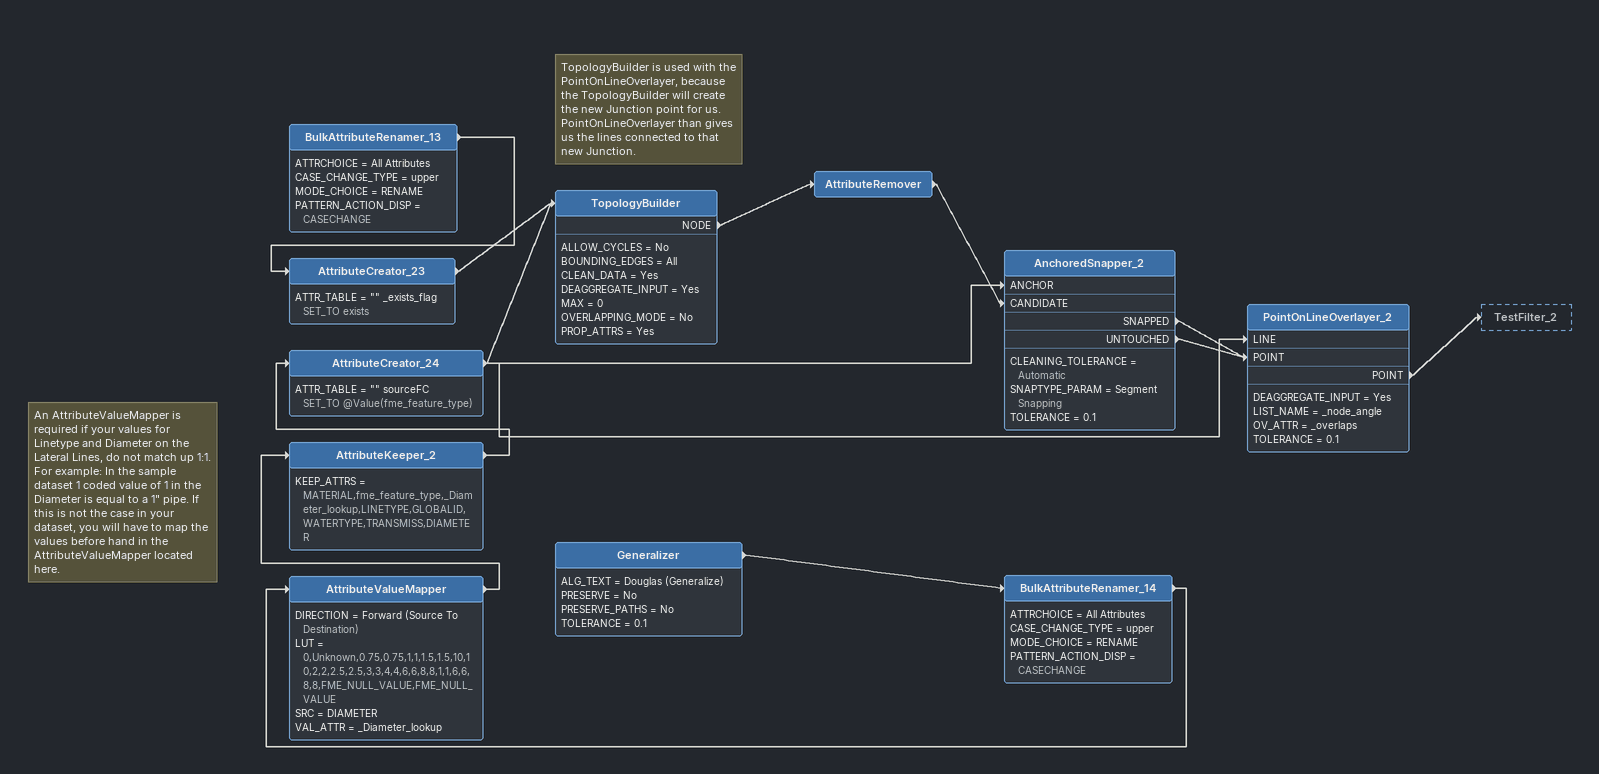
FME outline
BulkAttributeRenamer_13
    ATTRCHOICE = All Attributes
    CASE_CHANGE_TYPE = upper
    MODE_CHOICE = RENAME
    PATTERN_ACTION_DISP = CASECHANGE
    -> AttributeCreator_23
AttributeCreator_23
    ATTR_TABLE = "" _exists_flag SET_TO exists
    -> TopologyBuilder
Generalizer
    ALG_TEXT = Douglas (Generalize)
    PRESERVE = No
    PRESERVE_PATHS = No
    TOLERANCE = 0.1
    -> BulkAttributeRenamer_14
BulkAttributeRenamer_14
    ATTRCHOICE = All Attributes
    CASE_CHANGE_TYPE = upper
    MODE_CHOICE = RENAME
    PATTERN_ACTION_DISP = CASECHANGE
    -> AttributeValueMapper
Note: An AttributeValueMapper is required if your values for Linetype and Diameter on the Lateral Lines, do not match up 1:1. For example: In the sample dataset 1 coded value of 1 in the Diameter is equal to a 1" pipe. If this is not the case in your dataset, you will have to map the values before hand in the AttributeValueMapper located here.
AttributeValueMapper
    DIRECTION = Forward (Source To Destination)
    LUT = 0,Unknown,0.75,0.75,1,1,1.5,1.5,10,10,2,2,2.5,2.5,3,3,4,4,6,6,8,8,1,1,6,6,8,8,FME_NULL_VALUE,FME_NULL_VALUE
    SRC = DIAMETER
    VAL_ATTR = _Diameter_lookup
    -> AttributeKeeper_2
AttributeKeeper_2
    KEEP_ATTRS = MATERIAL,fme_feature_type,_Diameter_lookup,LINETYPE,GLOBALID,WATERTYPE,TRANSMISS,DIAMETER
    -> AttributeCreator_24
AttributeCreator_24
    ATTR_TABLE = "" sourceFC SET_TO @Value(fme_feature_type)
    -> PointOnLineOverlayer_2 [LINE]
    -> AnchoredSnapper_2 [ANCHOR]
    -> TopologyBuilder
Note: TopologyBuilder is used with the PointOnLineOverlayer, because the TopologyBuilder will create the new Junction point for us. PointOnLineOverlayer than gives us the lines connected to that new Junction.
TopologyBuilder
    ALLOW_CYCLES = No
    BOUNDING_EDGES = All
    CLEAN_DATA = Yes
    DEAGGREGATE_INPUT = Yes
    MAX = 0
    OVERLAPPING_MODE = No
    PROP_ATTRS = Yes
    NODE -> AttributeRemover
AttributeRemover
    -> AnchoredSnapper_2 [CANDIDATE]
AnchoredSnapper_2
    CLEANING_TOLERANCE = Automatic
    SNAPTYPE_PARAM = Segment Snapping
    TOLERANCE = 0.1
    SNAPPED -> PointOnLineOverlayer_2 [POINT]
    UNTOUCHED -> PointOnLineOverlayer_2 [POINT]
PointOnLineOverlayer_2
    DEAGGREGATE_INPUT = Yes
    LIST_NAME = _node_angle
    OV_ATTR = _overlaps
    TOLERANCE = 0.1
    POINT -> TestFilter_2
